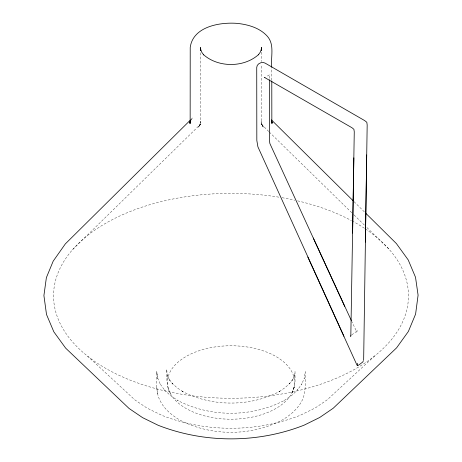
<?xml version="1.0" encoding="UTF-8"?>
<svg xmlns="http://www.w3.org/2000/svg" width="462" height="462" viewBox="0 0 462 462"><rect width="100%" height="100%" fill="white"/><g stroke="black" fill="none" stroke-linecap="round" stroke-linejoin="round"><path stroke-width="0.35" stroke-dasharray="2.31 1.73" d="M271.783 80.267L271.783 68.029M269.537 78.338L269.698 74.682L266.106 76.848M357.091 330.255L356.97 331.855M293.832 388.167A63.6 36.717 0 0 0 208.102 348.227A63.6 36.717 0 0 0 191.06 411.065A63.6 36.717 0 0 0 293.832 388.167L295.027 381.364L295.022 371.667L294.254 377.448L294.606 374.953L292.267 380.63L293.243 378.482L289.333 383.962L290.765 382.322L285.285 387.502L278.471 392.128L279.96 391.268C250.086 406.976 212.122 406.987 182.207 391.366L183.697 392.226L176.854 387.612L171.338 382.444L172.771 384.078L168.826 378.609L169.802 380.752L167.429 375.08L167.781 377.575L166.615 369.265L166.973 381.491L168.203 388.294M190.431 120.871L192.637 117.781L191.02 119.473M72.742 249.463L200.485 124.29L198.435 127.154L200.335 124.064L199.162 126.906L200.681 121.477L200.312 124.255L200.416 52.275M374.751 355.896L327.287 399.769L315.2 407.975L300.323 415.263C256.456 432.571 205.919 432.594 162.006 415.402L147.095 408.142L134.956 399.965L87.613 356.185M351.738 334.904L355.804 331.924L356.826 332.005L351.663 321.257M268.763 131.531L261.463 124.226L263.525 127.09L261.631 124.007L262.82 126.842L261.301 121.419L261.688 124.191L261.584 64.449M269.277 132.034L353.534 214.466M354.048 214.969L364.836 225.525M366.892 227.535L388.981 249.145M354.071 201.692L364.766 212.277M170.547 393.895L167.775 387.277M157.623 377.91L160.366 384.453L160.123 383.916L164.616 390.153L164.258 389.743L170.426 395.53L178.078 400.687L177.708 400.473C210.377 417.533 251.848 417.521 284.477 400.363L284.107 400.577L291.73 395.408L297.857 389.61L297.499 390.02L301.957 383.772L301.715 384.315L304.418 377.766L304.325 378.395L305.22 371.691C305.024 381.907 306.629 392.96 301.184 402.211C296.835 409.638 290.124 415.234 282.854 419.658L282.351 419.946C251.022 436.423 211.198 436.434 179.828 420.05L179.325 419.756C171.841 415.205 164.778 409.447 160.568 401.622C155.342 392.579 157.04 381.785 156.78 371.841L157.715 378.54L156.687 371.2M156.78 387.543L157.831 395.097M261.584 52.212L261.584 61.573M365.448 228.944A177.46 102.454 0 0 1 297.21 390.875A177.46 102.454 0 0 1 53.794 301.299A177.46 102.454 0 0 1 279.239 197.222M282.051 197.696A177.46 102.454 0 0 1 294.768 200.208M297.58 200.849A177.46 102.454 0 0 1 351.397 220.547M352.015 220.882A177.46 102.454 0 0 1 364.859 228.551M294.259 387.144L291.522 393.774L294.259 387.144"/><path stroke-width="0.69" d="M271.783 80.983L271.847 123.435L271.419 120.357M271.783 67.308C270.484 57.201 274.994 44.641 267.209 36.14C259.621 27.795 248.111 24.55 237.243 23.383C219.924 22.003 192.885 26.542 190.217 47.494L190.153 123.516L190.563 120.443M269.537 79.753L269.462 140.766L269.877 143.532L344.675 306.364M366.689 154.932L363.658 359.904M352.61 233.085L354.262 131.797L353.904 129.308L351.963 127.731L264.455 77.397L264.94 77.408M365.39 242.088L367.174 124.965L366.822 122.286L364.703 120.611L265.119 63.121C262.254 61.071 256.583 63.831 256.733 67.412L256.826 140.465L257.912 146.852L343.942 336.296M353.863 157.808L350.82 335.92M357.467 363.334L357.345 365.159M350.6 336.636L350.929 335.683M363.432 360.672L362.739 362.029L360.493 363.744L358.223 365.39L357.207 365.309M190.46 120.975L189.715 123.163L190.471 121.321M190.061 121.385L190.702 120.466M190.563 119.924L65.333 243.896L53.176 261.169L46.379 277.639L43.913 295.541L46.506 314.472L53.835 331.826L65.673 348.157L129.071 408.466L142.591 417.648L158.154 425.277C204.516 443.433 257.877 443.404 304.198 425.127L319.721 417.469L333.183 408.264L396.621 347.822L408.368 331.468L415.598 314.102L418.087 295.166L415.517 277.269L408.206 259.904L396.379 243.561L365.783 213.282M271.367 119.843L353.049 200.681M356.97 365.078L307.831 257.063M313.3 238.022L351.374 320.622M271.494 121.24L272.262 123.083L271.523 120.894M261.584 50.173L261.584 47.424L261.215 50.185L261.319 49.578L260.204 52.281L258.368 54.851L258.656 54.499C244 67.804 218.081 67.799 203.39 54.551L203.678 54.909L201.83 52.339L200.699 49.636L200.803 50.242L200.416 47.482L200.416 50.237"/></g></svg>
